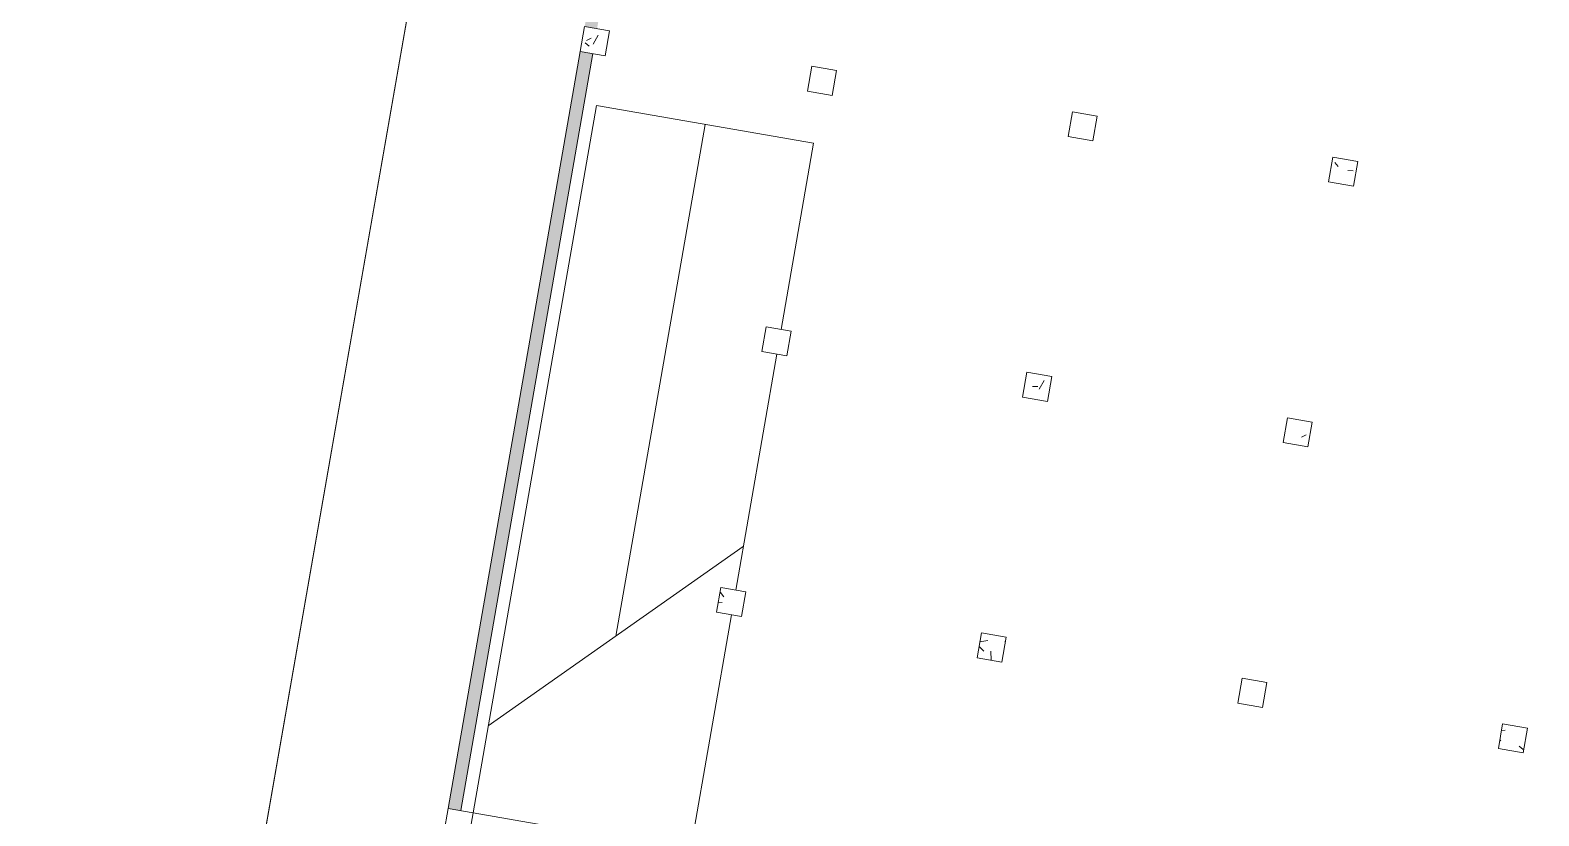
# Model space of a CAD drawing. Extents: x 274235 to 276654, y 142848 to 144425.
# Drawn here: x 275813.81 to 275861.72, y 143123.38 to 143148.33 of the extents above; entities that cross this region are included whole.
import ezdxf

# ---------------------------------------------------------------- set-up
doc = ezdxf.new("R2010")
doc.units = 0
doc.header["$LTSCALE"] = 1.5
doc.layers.get('0').update_dxf_attribs({"linetype": 'CONTINUOUS', "lineweight": 0})
for name, color, linetype, lineweight in [('_ACM-A-DETL', 7, 'CONTINUOUS', 5), ('_ACM-A-DETL-THIN', 2, 'CONTINUOUS', 5), ('_ACM-A-SITE-PROP-ESMT', 10, 'CONTINUOUS', 5), ('_ACM-A-WALL-FULL', 6, 'CONTINUOUS', 13), ('_ACM-A-WALL-PATT', 8, 'CONTINUOUS', 9), ('_ACM-S-STRU-CLOS', 5, 'CONTINUOUS', 5), ('SITE for basement_dwg', 8, 'CONTINUOUS', 5), ('SITE-SETBACK$0$JZD', 250, 'CONTINUOUS', 5)]:
    doc.layers.add(name, color=color, linetype=linetype, lineweight=lineweight)

# ---------------------------------------------------------------- blocks, each defined once
blk = doc.blocks.new('SITE for basement_dwg-3947335-B1_Working')
at = {"layer": 'SITE-SETBACK$0$JZD', "flags": 128}
blk.add_lwpolyline([(90898.2380065918, 25080.27031326294), (88930.50508880615, 25223.59907913208), (86943.34358215333, 25361.77708053589), (84947.10301971436, 25493.43046188355), (82952.13291168213, 25617.18536758423), (52810.68640899658, 24099.24374961853), (-42024.57756805421, 28530.04002761841), (-42023.89888000488, 269304.9044399261)], dxfattribs=at)
blk = doc.blocks.new('M_Concrete-Rectangular-Column - 800 x 800mm-V766-B1_Working')
at = {"layer": '_ACM-A-DETL', "color": 250}
for p, q in [((400.0000000000002, 400.0000000000002), (-399.9999999999999, 400.0000000000002)), ((-399.9999999999999, 400.0000000000002), (-399.9999999999999, -399.9999999999999)), ((400.0000000000002, -399.9999999999999), (400.0000000000002, 400.0000000000002)), ((-399.9999999999999, -399.9999999999999), (400.0000000000002, -399.9999999999999))]:
    blk.add_line(p, q, dxfattribs=at)
blk = doc.blocks.new('M_Concrete-Rectangular-Column - 800 x 800mm-V767-B1_Working')
at = {"layer": '_ACM-S-STRU-CLOS'}
h = blk.add_hatch(dxfattribs=at)
h.set_pattern_fill('FP_479', color=256, style=0, pattern_type=2)
h.set_pattern_definition([(49.99999999999999, (-597004.125, -671604.566), (3643.681986006824, -318.7812880006761), [381, -4191]), (355, (-597004.125, -671604.566), (-704.8562580461121, 3821.135846227694), [304.8, -3352.8]), (100.451, (-596700.485, -671631.1309999999), (2938.852362929117, 3502.332152374178), [323.8, -3561.801]), (46.184, (-597004.125, -670588.566), (5421.581227536012, -840.8562200555507), [571.5, -6286.5]), (96.636, (-596552.326, -670658.636), (4748.051319755933, 4948.551449789822), [485.7, -5342.701999999999]), (351.184, (-597004.125, -670588.566), (4748.100788072627, 4948.506072045693), [457.2, -5029.2]), (21, (-596496.125, -670842.566), (3032.287836333134, -2045.304476687058), [381, -4191]), (326, (-596496.125, -670842.566), (1236.042244531653, 3683.761809559103), [304.8, -3352.8]), (71.45100000000001, (-596243.434, -671013.0079999999), (4268.342513760047, 1638.424823382678), [323.8, -3561.801]), (37.50000000000001, (-597004.125, -671604.566), (61.77206501183639, 1691.100777463062), [167.64, -3144.52, 167.64, -6601.46]), (37.50000000000001, (-597004.125, -671604.566), (61.77206501183639, 1691.100777463062), [-3479.8, -3235.96, 167.64, -3197.86]), (7.499999999999999, (-597004.125, -671604.566), (1336.393250206115, 2003.61149636239), [167.64, -1772.92, 167.64, -4351.02]), (7.499999999999999, (-597004.125, -671604.566), (1336.393250206115, 2003.61149636239), [-2108.2, -3068.32, 167.64, -1115.06]), (327.5, (-598136.965, -671604.566), (2711.817807077548, -114.578640950727), [167.64, -1102.36, -9220.2]), (327.5, (-598136.965, -671604.566), (2711.817807077548, -114.578640950727), [-1270, 167.64, -3794.76, -5257.8]), (327.5, (-598136.965, -671604.566), (2711.817807077548, -114.578640950727), [-5232.4, 167.64, -5090.16]), (317.5, (-598644.965, -671604.566), (2962.585592803855, 508.5334453662156), [167.64, -1483.36, 167.64, -6197.6]), (317.5, (-598644.965, -671604.566), (2962.585592803855, 508.5334453662156), [-1818.64, -2463.8, 167.64, -3566.16])])
h.paths.add_polyline_path([(400.0000000006021, -399.99999999932), (400.0000000006021, 400.0000000006714), (-399.9999999993893, 400.0000000006714), (-399.9999999993893, -399.99999999932)])
at = {"layer": '_ACM-A-DETL', "color": 250}
for p, q in [((400.0000000000002, 400.0000000000002), (-399.9999999999999, 400.0000000000002)), ((-399.9999999999999, 400.0000000000002), (-399.9999999999999, -399.9999999999999)), ((400.0000000000002, -399.9999999999999), (400.0000000000002, 400.0000000000002)), ((-399.9999999999999, -399.9999999999999), (400.0000000000002, -399.9999999999999))]:
    blk.add_line(p, q, dxfattribs=at)
blk = doc.blocks.new('M_Concrete-Rectangular-Column - 800 x 800mm-V768-B1_Working')
at = {"layer": '_ACM-S-STRU-CLOS'}
h = blk.add_hatch(dxfattribs=at)
h.set_pattern_fill('FP_480', color=256, style=0, pattern_type=2)
h.set_pattern_definition([(49.99999999999999, (-605404.125, -671604.566), (3643.681986006824, -318.7812880006761), [381, -4191]), (355, (-605404.125, -671604.566), (-704.8562580461121, 3821.135846227694), [304.8, -3352.8]), (100.451, (-605100.485, -671631.1309999999), (2938.852362929117, 3502.332152374178), [323.8, -3561.801]), (46.184, (-605404.125, -670588.566), (5421.581227536012, -840.8562200555507), [571.5, -6286.5]), (96.636, (-604952.326, -670658.636), (4748.051319755933, 4948.551449789822), [485.7, -5342.701999999999]), (351.184, (-605404.125, -670588.566), (4748.100788072627, 4948.506072045693), [457.2, -5029.2]), (21, (-604896.125, -670842.566), (3032.287836333134, -2045.304476687058), [381, -4191]), (326, (-604896.125, -670842.566), (1236.042244531653, 3683.761809559103), [304.8, -3352.8]), (71.45100000000001, (-604643.434, -671013.0079999999), (4268.342513760047, 1638.424823382678), [323.8, -3561.801]), (37.50000000000001, (-605404.125, -671604.566), (61.77206501183639, 1691.100777463062), [167.64, -3144.52, 167.64, -6601.46]), (37.50000000000001, (-605404.125, -671604.566), (61.77206501183639, 1691.100777463062), [-3479.8, -3235.96, 167.64, -3197.86]), (7.499999999999999, (-605404.125, -671604.566), (1336.393250206115, 2003.61149636239), [167.64, -1772.92, 167.64, -4351.02]), (7.499999999999999, (-605404.125, -671604.566), (1336.393250206115, 2003.61149636239), [-2108.2, -3068.32, 167.64, -1115.06]), (327.5, (-606536.965, -671604.566), (2711.817807077548, -114.578640950727), [167.64, -1102.36, -9220.2]), (327.5, (-606536.965, -671604.566), (2711.817807077548, -114.578640950727), [-1270, 167.64, -3794.76, -5257.8]), (327.5, (-606536.965, -671604.566), (2711.817807077548, -114.578640950727), [-5232.4, 167.64, -5090.16]), (317.5, (-607044.965, -671604.566), (2962.585592803855, 508.5334453662156), [167.64, -1483.36, 167.64, -6197.6]), (317.5, (-607044.965, -671604.566), (2962.585592803855, 508.5334453662156), [-1818.64, -2463.8, 167.64, -3566.16])])
h.paths.add_polyline_path([(400.0000000006541, -399.9999999992853), (400.0000000006541, 400.0000000007061), (-399.9999999993373, 400.0000000007061), (-399.9999999993373, -399.9999999992853)])
at = {"layer": '_ACM-A-DETL', "color": 250}
for p, q in [((400.0000000000002, 400.0000000000002), (-399.9999999999999, 400.0000000000002)), ((-399.9999999999999, 400.0000000000002), (-399.9999999999999, -399.9999999999999)), ((400.0000000000002, -399.9999999999999), (400.0000000000002, 400.0000000000002)), ((-399.9999999999999, -399.9999999999999), (400.0000000000002, -399.9999999999999))]:
    blk.add_line(p, q, dxfattribs=at)
blk = doc.blocks.new('M_Concrete-Rectangular-Column - 800 x 800mm-V771-B1_Working')
at = {"layer": '_ACM-A-DETL', "color": 250}
for p, q in [((400.0000000000002, 400.0000000000002), (-399.9999999999999, 400.0000000000002)), ((-399.9999999999999, 400.0000000000002), (-399.9999999999999, -399.9999999999999)), ((400.0000000000002, -399.9999999999999), (400.0000000000002, 400.0000000000002)), ((-399.9999999999999, -399.9999999999999), (400.0000000000002, -399.9999999999999))]:
    blk.add_line(p, q, dxfattribs=at)
blk = doc.blocks.new('M_Concrete-Rectangular-Column - 800 x 800mm-V772-B1_Working')
at = {"layer": '_ACM-S-STRU-CLOS'}
h = blk.add_hatch(dxfattribs=at)
h.set_pattern_fill('FP_483', color=256, style=0, pattern_type=2)
h.set_pattern_definition([(49.99999999999999, (-597004.125, -663204.566), (3643.681986006824, -318.7812880006761), [381, -4191]), (355, (-597004.125, -663204.566), (-704.8562580461121, 3821.135846227694), [304.8, -3352.8]), (100.451, (-596700.485, -663231.131), (2938.852362929117, 3502.332152374178), [323.8, -3561.801]), (46.184, (-597004.125, -662188.566), (5421.581227536012, -840.8562200555507), [571.5, -6286.5]), (96.636, (-596552.326, -662258.636), (4748.051319755933, 4948.551449789822), [485.7, -5342.701999999999]), (351.184, (-597004.125, -662188.566), (4748.100788072627, 4948.506072045693), [457.2, -5029.2]), (21, (-596496.125, -662442.566), (3032.287836333134, -2045.304476687058), [381, -4191]), (326, (-596496.125, -662442.566), (1236.042244531653, 3683.761809559103), [304.8, -3352.8]), (71.45100000000001, (-596243.434, -662613.0079999999), (4268.342513760047, 1638.424823382678), [323.8, -3561.801]), (37.50000000000001, (-597004.125, -663204.566), (61.77206501183639, 1691.100777463062), [167.64, -3144.52, 167.64, -6601.46]), (37.50000000000001, (-597004.125, -663204.566), (61.77206501183639, 1691.100777463062), [-3479.8, -3235.96, 167.64, -3197.86]), (7.499999999999999, (-597004.125, -663204.566), (1336.393250206115, 2003.61149636239), [167.64, -1772.92, 167.64, -4351.02]), (7.499999999999999, (-597004.125, -663204.566), (1336.393250206115, 2003.61149636239), [-2108.2, -3068.32, 167.64, -1115.06]), (327.5, (-598136.965, -663204.566), (2711.817807077548, -114.578640950727), [167.64, -1102.36, -9220.2]), (327.5, (-598136.965, -663204.566), (2711.817807077548, -114.578640950727), [-1270, 167.64, -3794.76, -5257.8]), (327.5, (-598136.965, -663204.566), (2711.817807077548, -114.578640950727), [-5232.4, 167.64, -5090.16]), (317.5, (-598644.965, -663204.566), (2962.585592803855, 508.5334453662156), [167.64, -1483.36, 167.64, -6197.6]), (317.5, (-598644.965, -663204.566), (2962.585592803855, 508.5334453662156), [-1818.64, -2463.8, 167.64, -3566.16])])
h.paths.add_polyline_path([(400.0000000005675, -399.9999999992507), (400.0000000005501, 400.0000000007407), (-399.9999999994413, 400.0000000007407), (-399.9999999994239, -399.9999999992507)])
at = {"layer": '_ACM-A-DETL', "color": 250}
for p, q in [((400.0000000000002, 400.0000000000002), (-399.9999999999999, 400.0000000000002)), ((-399.9999999999999, 400.0000000000002), (-399.9999999999999, -399.9999999999999)), ((400.0000000000002, -399.9999999999999), (400.0000000000002, 400.0000000000002)), ((-399.9999999999999, -399.9999999999999), (400.0000000000002, -399.9999999999999))]:
    blk.add_line(p, q, dxfattribs=at)
blk = doc.blocks.new('M_Concrete-Rectangular-Column - 800 x 800mm-V773-B1_Working')
at = {"layer": '_ACM-S-STRU-CLOS'}
h = blk.add_hatch(dxfattribs=at)
h.set_pattern_fill('FP_484', color=256, style=0, pattern_type=2)
h.set_pattern_definition([(49.99999999999999, (-605404.125, -663204.566), (3643.681986006824, -318.7812880006761), [381, -4191]), (355, (-605404.125, -663204.566), (-704.8562580461121, 3821.135846227694), [304.8, -3352.8]), (100.451, (-605100.485, -663231.131), (2938.852362929117, 3502.332152374178), [323.8, -3561.801]), (46.184, (-605404.125, -662188.566), (5421.581227536012, -840.8562200555507), [571.5, -6286.5]), (96.636, (-604952.326, -662258.636), (4748.051319755933, 4948.551449789822), [485.7, -5342.701999999999]), (351.184, (-605404.125, -662188.566), (4748.100788072627, 4948.506072045693), [457.2, -5029.2]), (21, (-604896.125, -662442.566), (3032.287836333134, -2045.304476687058), [381, -4191]), (326, (-604896.125, -662442.566), (1236.042244531653, 3683.761809559103), [304.8, -3352.8]), (71.45100000000001, (-604643.434, -662613.0079999999), (4268.342513760047, 1638.424823382678), [323.8, -3561.801]), (37.50000000000001, (-605404.125, -663204.566), (61.77206501183639, 1691.100777463062), [167.64, -3144.52, 167.64, -6601.46]), (37.50000000000001, (-605404.125, -663204.566), (61.77206501183639, 1691.100777463062), [-3479.8, -3235.96, 167.64, -3197.86]), (7.499999999999999, (-605404.125, -663204.566), (1336.393250206115, 2003.61149636239), [167.64, -1772.92, 167.64, -4351.02]), (7.499999999999999, (-605404.125, -663204.566), (1336.393250206115, 2003.61149636239), [-2108.2, -3068.32, 167.64, -1115.06]), (327.5, (-606536.965, -663204.566), (2711.817807077548, -114.578640950727), [167.64, -1102.36, -9220.2]), (327.5, (-606536.965, -663204.566), (2711.817807077548, -114.578640950727), [-1270, 167.64, -3794.76, -5257.8]), (327.5, (-606536.965, -663204.566), (2711.817807077548, -114.578640950727), [-5232.4, 167.64, -5090.16]), (317.5, (-607044.965, -663204.566), (2962.585592803855, 508.5334453662156), [167.64, -1483.36, 167.64, -6197.6]), (317.5, (-607044.965, -663204.566), (2962.585592803855, 508.5334453662156), [-1818.64, -2463.8, 167.64, -3566.16])])
h.paths.add_polyline_path([(400.0000000006194, -399.999999999216), (400.0000000006021, 400.0000000007753), (-399.9999999993893, 400.0000000007753), (-399.9999999993719, -399.999999999216)])
at = {"layer": '_ACM-A-DETL', "color": 250}
for p, q in [((400.0000000000002, 400.0000000000002), (-399.9999999999999, 400.0000000000002)), ((-399.9999999999999, 400.0000000000002), (-399.9999999999999, -399.9999999999999)), ((400.0000000000002, -399.9999999999999), (400.0000000000002, 400.0000000000002)), ((-399.9999999999999, -399.9999999999999), (400.0000000000002, -399.9999999999999))]:
    blk.add_line(p, q, dxfattribs=at)
blk = doc.blocks.new('M_Concrete-Rectangular-Column - 800 x 800mm-V776-B1_Working')
at = {"layer": '_ACM-S-STRU-CLOS'}
h = blk.add_hatch(dxfattribs=at)
h.set_pattern_fill('FP_487', color=256, style=0, pattern_type=2)
h.set_pattern_definition([(49.99999999999999, (-588604.125, -654804.566), (3643.681986006824, -318.7812880006761), [381, -4191]), (355, (-588604.125, -654804.566), (-704.8562580461121, 3821.135846227694), [304.8, -3352.8]), (100.451, (-588300.485, -654831.131), (2938.852362929117, 3502.332152374178), [323.8, -3561.801]), (46.184, (-588604.125, -653788.566), (5421.581227536012, -840.8562200555507), [571.5, -6286.5]), (96.636, (-588152.326, -653858.636), (4748.051319755933, 4948.551449789822), [485.7, -5342.701999999999]), (351.184, (-588604.125, -653788.566), (4748.100788072627, 4948.506072045693), [457.2, -5029.2]), (21, (-588096.125, -654042.566), (3032.287836333134, -2045.304476687058), [381, -4191]), (326, (-588096.125, -654042.566), (1236.042244531653, 3683.761809559103), [304.8, -3352.8]), (71.45100000000001, (-587843.434, -654213.0079999999), (4268.342513760047, 1638.424823382678), [323.8, -3561.801]), (37.50000000000001, (-588604.125, -654804.566), (61.77206501183639, 1691.100777463062), [167.64, -3144.52, 167.64, -6601.46]), (37.50000000000001, (-588604.125, -654804.566), (61.77206501183639, 1691.100777463062), [-3479.8, -3235.96, 167.64, -3197.86]), (7.499999999999999, (-588604.125, -654804.566), (1336.393250206115, 2003.61149636239), [167.64, -1772.92, 167.64, -4351.02]), (7.499999999999999, (-588604.125, -654804.566), (1336.393250206115, 2003.61149636239), [-2108.2, -3068.32, 167.64, -1115.06]), (327.5, (-589736.965, -654804.566), (2711.817807077548, -114.578640950727), [167.64, -1102.36, -9220.2]), (327.5, (-589736.965, -654804.566), (2711.817807077548, -114.578640950727), [-1270, 167.64, -3794.76, -5257.8]), (327.5, (-589736.965, -654804.566), (2711.817807077548, -114.578640950727), [-5232.4, 167.64, -5090.16]), (317.5, (-590244.965, -654804.566), (2962.585592803855, 508.5334453662156), [167.64, -1483.36, 167.64, -6197.6]), (317.5, (-590244.965, -654804.566), (2962.585592803855, 508.5334453662156), [-1818.64, -2463.8, 167.64, -3566.16])])
h.paths.add_polyline_path([(400.0000000006108, -399.9999999992853), (400.0000000006108, 400.0000000007061), (-399.9999999993806, 400.0000000007061), (-399.9999999993806, -399.9999999992853)])
at = {"layer": '_ACM-A-DETL', "color": 250}
for p, q in [((400.0000000000002, 400.0000000000002), (-399.9999999999999, 400.0000000000002)), ((-399.9999999999999, 400.0000000000002), (-399.9999999999999, -399.9999999999999)), ((400.0000000000002, -399.9999999999999), (400.0000000000002, 400.0000000000002)), ((-399.9999999999999, -399.9999999999999), (400.0000000000002, -399.9999999999999))]:
    blk.add_line(p, q, dxfattribs=at)
blk = doc.blocks.new('M_Concrete-Rectangular-Column - 800 x 800mm-V777-B1_Working')
at = {"layer": '_ACM-S-STRU-CLOS'}
h = blk.add_hatch(dxfattribs=at)
h.set_pattern_fill('FP_488', color=256, style=0, pattern_type=2)
h.set_pattern_definition([(49.99999999999999, (-597004.125, -654804.566), (3643.681986006824, -318.7812880006761), [381, -4191]), (355, (-597004.125, -654804.566), (-704.8562580461121, 3821.135846227694), [304.8, -3352.8]), (100.451, (-596700.485, -654831.131), (2938.852362929117, 3502.332152374178), [323.8, -3561.801]), (46.184, (-597004.125, -653788.566), (5421.581227536012, -840.8562200555507), [571.5, -6286.5]), (96.636, (-596552.326, -653858.636), (4748.051319755933, 4948.551449789822), [485.7, -5342.701999999999]), (351.184, (-597004.125, -653788.566), (4748.100788072627, 4948.506072045693), [457.2, -5029.2]), (21, (-596496.125, -654042.566), (3032.287836333134, -2045.304476687058), [381, -4191]), (326, (-596496.125, -654042.566), (1236.042244531653, 3683.761809559103), [304.8, -3352.8]), (71.45100000000001, (-596243.434, -654213.0079999999), (4268.342513760047, 1638.424823382678), [323.8, -3561.801]), (37.50000000000001, (-597004.125, -654804.566), (61.77206501183639, 1691.100777463062), [167.64, -3144.52, 167.64, -6601.46]), (37.50000000000001, (-597004.125, -654804.566), (61.77206501183639, 1691.100777463062), [-3479.8, -3235.96, 167.64, -3197.86]), (7.499999999999999, (-597004.125, -654804.566), (1336.393250206115, 2003.61149636239), [167.64, -1772.92, 167.64, -4351.02]), (7.499999999999999, (-597004.125, -654804.566), (1336.393250206115, 2003.61149636239), [-2108.2, -3068.32, 167.64, -1115.06]), (327.5, (-598136.965, -654804.566), (2711.817807077548, -114.578640950727), [167.64, -1102.36, -9220.2]), (327.5, (-598136.965, -654804.566), (2711.817807077548, -114.578640950727), [-1270, 167.64, -3794.76, -5257.8]), (327.5, (-598136.965, -654804.566), (2711.817807077548, -114.578640950727), [-5232.4, 167.64, -5090.16]), (317.5, (-598644.965, -654804.566), (2962.585592803855, 508.5334453662156), [167.64, -1483.36, 167.64, -6197.6]), (317.5, (-598644.965, -654804.566), (2962.585592803855, 508.5334453662156), [-1818.64, -2463.8, 167.64, -3566.16])])
h.paths.add_polyline_path([(400.0000000005847, -399.9999999992507), (400.0000000005847, 400.0000000007407), (-399.9999999994066, 400.0000000007407), (-399.9999999994066, -399.9999999992507)])
at = {"layer": '_ACM-A-DETL', "color": 250}
for p, q in [((400.0000000000002, 400.0000000000002), (-399.9999999999999, 400.0000000000002)), ((-399.9999999999999, 400.0000000000002), (-399.9999999999999, -399.9999999999999)), ((400.0000000000002, -399.9999999999999), (400.0000000000002, 400.0000000000002)), ((-399.9999999999999, -399.9999999999999), (400.0000000000002, -399.9999999999999))]:
    blk.add_line(p, q, dxfattribs=at)
blk = doc.blocks.new('M_Concrete-Rectangular-Column - 800 x 800mm-V778-B1_Working')
at = {"layer": '_ACM-A-DETL', "color": 250}
for p, q in [((400.0000000000002, 400.0000000000002), (-399.9999999999999, 400.0000000000002)), ((-399.9999999999999, 400.0000000000002), (-399.9999999999999, -399.9999999999999)), ((400.0000000000002, -399.9999999999999), (400.0000000000002, 400.0000000000002)), ((-399.9999999999999, -399.9999999999999), (400.0000000000002, -399.9999999999999))]:
    blk.add_line(p, q, dxfattribs=at)
blk = doc.blocks.new('M_Concrete-Rectangular-Column - 800 x 800mm-V779-B1_Working')
at = {"layer": '_ACM-S-STRU-CLOS'}
h = blk.add_hatch(dxfattribs=at)
h.set_pattern_fill('FP_489', color=256, style=0, pattern_type=2)
h.set_pattern_definition([(49.99999999999999, (-613804.125, -654804.566), (3643.681986006824, -318.7812880006761), [381, -4191]), (355, (-613804.125, -654804.566), (-704.8562580461121, 3821.135846227694), [304.8, -3352.8]), (100.451, (-613500.485, -654831.131), (2938.852362929117, 3502.332152374178), [323.8, -3561.801]), (46.184, (-613804.125, -653788.566), (5421.581227536012, -840.8562200555507), [571.5, -6286.5]), (96.636, (-613352.326, -653858.636), (4748.051319755933, 4948.551449789822), [485.7, -5342.701999999999]), (351.184, (-613804.125, -653788.566), (4748.100788072627, 4948.506072045693), [457.2, -5029.2]), (21, (-613296.125, -654042.566), (3032.287836333134, -2045.304476687058), [381, -4191]), (326, (-613296.125, -654042.566), (1236.042244531653, 3683.761809559103), [304.8, -3352.8]), (71.45100000000001, (-613043.434, -654213.0079999999), (4268.342513760047, 1638.424823382678), [323.8, -3561.801]), (37.50000000000001, (-613804.125, -654804.566), (61.77206501183639, 1691.100777463062), [167.64, -3144.52, 167.64, -6601.46]), (37.50000000000001, (-613804.125, -654804.566), (61.77206501183639, 1691.100777463062), [-3479.8, -3235.96, 167.64, -3197.86]), (7.499999999999999, (-613804.125, -654804.566), (1336.393250206115, 2003.61149636239), [167.64, -1772.92, 167.64, -4351.02]), (7.499999999999999, (-613804.125, -654804.566), (1336.393250206115, 2003.61149636239), [-2108.2, -3068.32, 167.64, -1115.06]), (327.5, (-614936.965, -654804.566), (2711.817807077548, -114.578640950727), [167.64, -1102.36, -9220.2]), (327.5, (-614936.965, -654804.566), (2711.817807077548, -114.578640950727), [-1270, 167.64, -3794.76, -5257.8]), (327.5, (-614936.965, -654804.566), (2711.817807077548, -114.578640950727), [-5232.4, 167.64, -5090.16]), (317.5, (-615444.965, -654804.566), (2962.585592803855, 508.5334453662156), [167.64, -1483.36, 167.64, -6197.6]), (317.5, (-615444.965, -654804.566), (2962.585592803855, 508.5334453662156), [-1818.64, -2463.8, 167.64, -3566.16])])
h.paths.add_polyline_path([(-399.99999999932, -399.99999999932), (400.0000000006714, -399.99999999932), (400.0000000006714, 400.0000000006714), (-399.99999999932, 400.0000000006714)])
at = {"layer": '_ACM-A-DETL', "color": 250}
for p, q in [((400.0000000000002, 400.0000000000002), (-399.9999999999999, 400.0000000000002)), ((-399.9999999999999, 400.0000000000002), (-399.9999999999999, -399.9999999999999)), ((400.0000000000002, -399.9999999999999), (400.0000000000002, 400.0000000000002)), ((-399.9999999999999, -399.9999999999999), (400.0000000000002, -399.9999999999999))]:
    blk.add_line(p, q, dxfattribs=at)
blk = doc.blocks.new('M_Concrete-Rectangular-Column - 800 x 800mm-V901-B1_Working')
at = {"layer": '_ACM-A-DETL', "color": 250}
for p, q in [((400.0000000000002, 400.0000000000002), (-399.9999999999999, 400.0000000000002)), ((-399.9999999999999, 400.0000000000002), (-399.9999999999999, -399.9999999999999)), ((400.0000000000002, -399.9999999999999), (400.0000000000002, 400.0000000000002)), ((-399.9999999999999, -399.9999999999999), (400.0000000000002, -399.9999999999999))]:
    blk.add_line(p, q, dxfattribs=at)
blk = doc.blocks.new('M_Concrete-Rectangular-Column - 800 x 800mm-V1193-B1_Working')
at = {"layer": '_ACM-S-STRU-CLOS'}
h = blk.add_hatch(dxfattribs=at)
h.set_pattern_fill('FP_745', color=256, style=0, pattern_type=2)
h.set_pattern_definition([(49.99999999999999, (-581283.2370000001, -671604.566), (3643.681986006824, -318.7812880006761), [381, -4191]), (355, (-581283.2370000001, -671604.566), (-704.8562580461121, 3821.135846227694), [304.8, -3352.8]), (100.451, (-580979.5970000001, -671631.1309999999), (2938.852362929117, 3502.332152374178), [323.8, -3561.801]), (46.184, (-581283.2370000001, -670588.566), (5421.581227536012, -840.8562200555507), [571.5, -6286.5]), (96.636, (-580831.438, -670658.636), (4748.051319755933, 4948.551449789822), [485.7, -5342.701999999999]), (351.184, (-581283.2370000001, -670588.566), (4748.100788072627, 4948.506072045693), [457.2, -5029.2]), (21, (-580775.2370000001, -670842.566), (3032.287836333134, -2045.304476687058), [381, -4191]), (326, (-580775.2370000001, -670842.566), (1236.042244531653, 3683.761809559103), [304.8, -3352.8]), (71.45100000000001, (-580522.547, -671013.0079999999), (4268.342513760047, 1638.424823382678), [323.8, -3561.801]), (37.50000000000001, (-581283.2370000001, -671604.566), (61.77206501183639, 1691.100777463062), [167.64, -3144.52, 167.64, -6601.46]), (37.50000000000001, (-581283.2370000001, -671604.566), (61.77206501183639, 1691.100777463062), [-3479.8, -3235.96, 167.64, -3197.86]), (7.499999999999999, (-581283.2370000001, -671604.566), (1336.393250206115, 2003.61149636239), [167.64, -1772.92, 167.64, -4351.02]), (7.499999999999999, (-581283.2370000001, -671604.566), (1336.393250206115, 2003.61149636239), [-2108.2, -3068.32, 167.64, -1115.06]), (327.5, (-582416.077, -671604.566), (2711.817807077548, -114.578640950727), [167.64, -1102.36, -9220.2]), (327.5, (-582416.077, -671604.566), (2711.817807077548, -114.578640950727), [-1270, 167.64, -3794.76, -5257.8]), (327.5, (-582416.077, -671604.566), (2711.817807077548, -114.578640950727), [-5232.4, 167.64, -5090.16]), (317.5, (-582924.077, -671604.566), (2962.585592803855, 508.5334453662156), [167.64, -1483.36, 167.64, -6197.6]), (317.5, (-582924.077, -671604.566), (2962.585592803855, 508.5334453662156), [-1818.64, -2463.8, 167.64, -3566.16])])
h.paths.add_polyline_path([(400.0000000006714, -399.9999999993547), (400.0000000006714, 400.0000000006368), (-399.99999999932, 400.0000000006368), (-399.99999999932, -399.9999999993547)])
at = {"layer": '_ACM-A-DETL', "color": 250}
for p, q in [((400.0000000000002, 400.0000000000002), (-399.9999999999999, 400.0000000000002)), ((-399.9999999999999, 400.0000000000002), (-399.9999999999999, -399.9999999999999)), ((400.0000000000002, -399.9999999999999), (400.0000000000002, 400.0000000000002)), ((-399.9999999999999, -399.9999999999999), (400.0000000000002, -399.9999999999999))]:
    blk.add_line(p, q, dxfattribs=at)
blk = doc.blocks.new('Family - ___-3630293-B1_Working')
at = {"layer": '_ACM-A-SITE-PROP-ESMT'}
blk.add_line((575281.8029058236, 601646.8102388388), (575282.4812616622, 842421.6746511473), dxfattribs=at)
blk = doc.blocks.new('BASEMENT20250512')
at = {"layer": '_ACM-A-WALL-PATT', "lineweight": 5}
h = blk.add_hatch(color=256, dxfattribs=at)
h.paths.add_polyline_path([(580883.2370112734, 613204.5657867021), (581283.2370112734, 613204.5657867021), (581283.237019662, 620804.5657569253), (580883.237019662, 620804.5657569253)])
h.paths.add_polyline_path([(581283.237020545, 621604.5657569253), (581283.2370289337, 629204.5657271483), (580883.2370289337, 629204.5657271483), (580883.237020545, 621604.5657569253), (580937.998925324, 621604.5657569253)])
h.paths.add_polyline_path([(581283.2370298167, 630004.5657271482), (581283.2370382053, 637604.5656973714), (580883.2370382054, 637604.5656973714), (580883.2370298167, 630004.5657271482), (580987.9989345955, 630004.5657271482)])
h.paths.add_polyline_path([(581283.2370390883, 638404.5656973715), (581283.2370474769, 646004.5656675946), (580883.2370474769, 646004.5656675946), (580883.2370390884, 638404.5656973715), (581037.9989438672, 638404.5656973715)])
h.paths.add_polyline_path([(581283.23704836, 646804.5656675946), (581283.2370752919, 671204.5655782613), (580883.2370845635, 671204.5655782613), (580883.2370845635, 646804.5656675946), (581087.9989531388, 646804.5656675946)])
h.paths.add_polyline_path([(581237.9989809537, 672004.5655782612), (581283.2370761749, 672004.5655782612), (581283.2370845635, 679604.5655484834), (580883.2370845635, 679604.5655484832), (580883.2370845635, 672004.5655782612)])
h.paths.add_polyline_path([(580883.2370854465, 680404.5655484832), (581283.2370854464, 680404.5655484832), (581283.237093835, 688004.5655187055), (580883.2370938351, 688004.5655187055)])
h.paths.add_polyline_path([(580883.2370947181, 688804.5655187055), (581283.237094718, 688804.5655187055), (581283.2371031067, 696404.5654889275), (580883.2371031067, 696404.5654889275)])
h.paths.add_polyline_path([(581283.2371039897, 697204.5654889275), (581283.2371096188, 702304.5654591498), (580883.237109619, 702304.5654591498), (580883.2371039897, 697204.5654889275), (580984.5246578968, 697204.5654889275)])
at = {"layer": '_ACM-A-DETL-THIN'}
for p, q in [((581683.2370112729, 669604.5657271476), (588683.2370112729, 669604.5657271476)), ((581683.2370112729, 646804.5656675939), (581683.2370112729, 669604.5657271476)), ((585183.2370112728, 653104.5657271475), (585183.2370112729, 669604.5657271476)), ((588683.2370112729, 669604.5657271476), (588683.2370112729, 663604.5656080383)), ((588683.2370112729, 662804.5656080382), (588683.2370112729, 655204.5656378161)), ((588683.2370112729, 656604.5657271476), (581683.2370112729, 649604.5657271476)), ((588683.2370112729, 654404.565637816), (588683.2370112729, 646804.5656675939))]:
    blk.add_line(p, q, dxfattribs=at)
at = {"layer": '_ACM-A-WALL-FULL', "lineweight": 9}
for p, q in [((580883.2370752912, 671204.5655782603), (580883.2370483594, 646804.5656675939)), ((581283.2370483594, 646804.5656675939), (581283.2370752912, 671204.5655782603)), ((588204.1249103623, 646804.5656675939), (581683.2370112729, 646804.5656675939))]:
    blk.add_line(p, q, dxfattribs=at)
at = {"layer": '_ACM-A-SITE-PROP-ESMT'}
blk.add_blockref('Family - ___-3630293-B1_Working', (0, 0), dxfattribs=at)
at = {"layer": '_ACM-S-STRU-CLOS'}
for name, p in [('M_Concrete-Rectangular-Column - 800 x 800mm-V1193-B1_Working', (581283.2370845629, 671604.5655782605)), ('M_Concrete-Rectangular-Column - 800 x 800mm-V766-B1_Working', (588604.1249103623, 671604.5655782605)), ('M_Concrete-Rectangular-Column - 800 x 800mm-V767-B1_Working', (597004.1248805844, 671604.5655782605)), ('M_Concrete-Rectangular-Column - 800 x 800mm-V768-B1_Working', (605404.1248508067, 671604.5655782605)), ('M_Concrete-Rectangular-Column - 800 x 800mm-V771-B1_Working', (588604.1249103623, 663204.5656080383)), ('M_Concrete-Rectangular-Column - 800 x 800mm-V772-B1_Working', (597004.1248805844, 663204.5656080383)), ('M_Concrete-Rectangular-Column - 800 x 800mm-V773-B1_Working', (605404.1248508067, 663204.5656080383)), ('M_Concrete-Rectangular-Column - 800 x 800mm-V776-B1_Working', (588604.1249103623, 654804.5656378161)), ('M_Concrete-Rectangular-Column - 800 x 800mm-V777-B1_Working', (597004.1248805844, 654804.5656378161)), ('M_Concrete-Rectangular-Column - 800 x 800mm-V778-B1_Working', (605404.1248508067, 654804.5656378161)), ('M_Concrete-Rectangular-Column - 800 x 800mm-V779-B1_Working', (613804.1248210288, 654804.5656378161)), ('M_Concrete-Rectangular-Column - 800 x 800mm-V901-B1_Working', (581283.2370112729, 646404.565667594))]:
    blk.add_blockref(name, p, dxfattribs=at)
at = {"layer": 'SITE for basement_dwg', "color": 250}
blk.add_blockref('SITE for basement_dwg-3947335-B1_Working', (617306.3804256108, 573116.7708000222), dxfattribs=at)
blk = doc.blocks.new('Family - ___-3630293-F5_Working')
at = {"layer": '_ACM-A-SITE-PROP-ESMT'}
blk.add_line((575281.8029058236, 601646.8102388388), (575282.4812616622, 842421.6746511473), dxfattribs=at)
blk = doc.blocks.new('5f0512')
at = {"layer": '_ACM-A-SITE-PROP-ESMT'}
blk.add_blockref('Family - ___-3630293-F5_Working', (-1000204.123451247, -730404.565369814), dxfattribs=at)

msp = doc.modelspace()

# ---------------------------------------------------------------- block references
at = {"xscale": 0.0009999999999999994, "yscale": 0.001, "zscale": 0.001, "rotation": 350.1075696352769}
msp.add_blockref('BASEMENT20250512', (275143.7222229671, 142586.2208173259), dxfattribs=at)

# ---------------------------------------------------------------- next in the draw order: block references
msp.add_blockref('5f0512', (276254.5380815538, 143133.931731411), dxfattribs=at)

doc.saveas('drawing.dxf')
